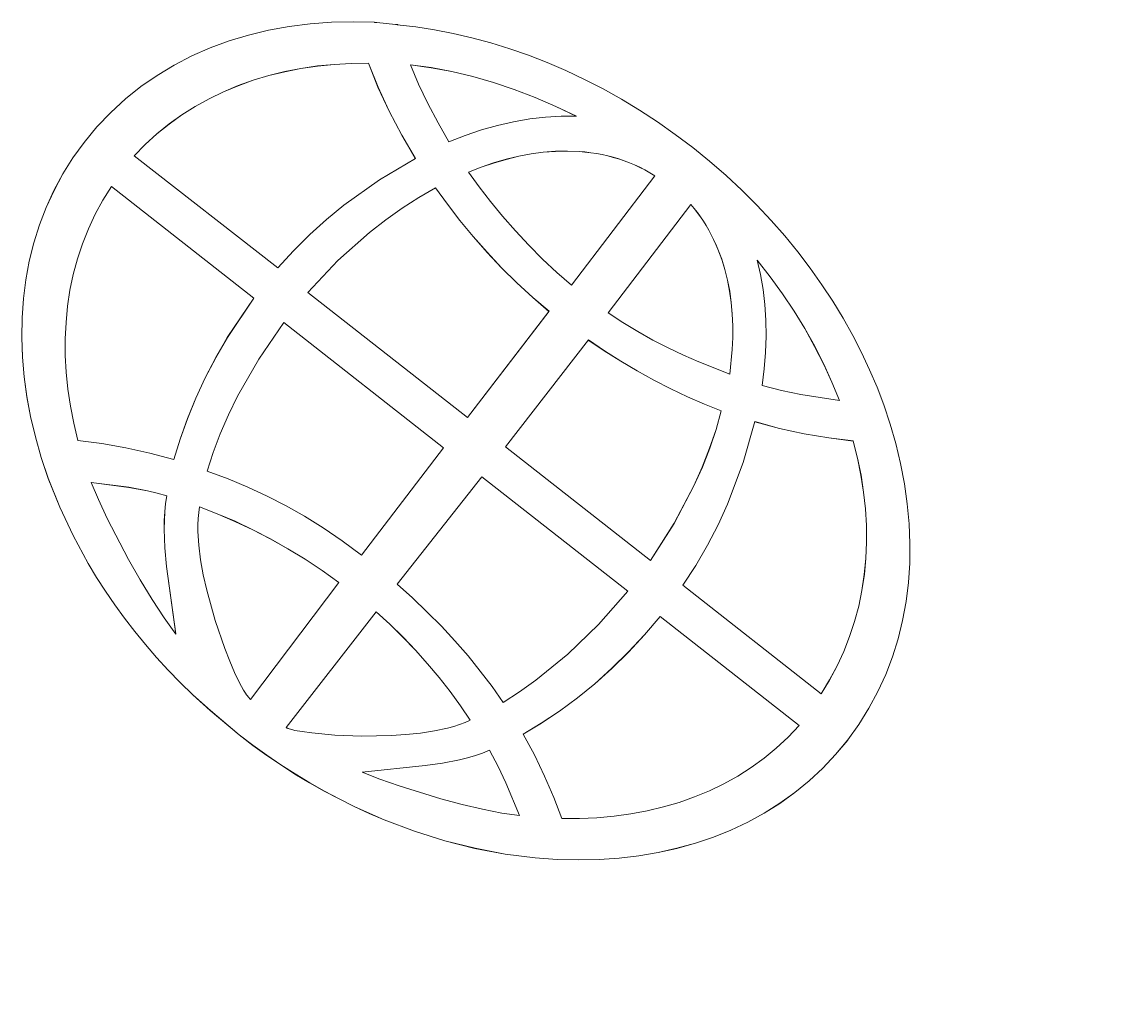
# Model space of a CAD drawing. Header units: millimetres. Extents: x -229914 to 856942, y -268655 to 87212.
# Drawn here: x -133165 to -133057.6, y 21580.3 to 21677.8 of the extents above; entities that cross this region are included whole.
import ezdxf

# ---------------------------------------------------------------- set-up
doc = ezdxf.new("R2010")
doc.units = ezdxf.units.MM

# ---------------------------------------------------------------- blocks, each defined once
blk = doc.blocks.new('Т912NEW')
at = {"color": 7, "linetype": 'Continuous', "lineweight": 15}
for p, q in [((4684.47, 3187), (4682.4, 3186.73)), ((4686.58, 3187.2), (4684.47, 3187)), ((4688.72, 3187.32), (4686.58, 3187.2)), ((4690.88, 3187.38), (4688.72, 3187.32)), ((4693.03, 3187.36), (4690.88, 3187.38)), ((4695.17, 3187.27), (4693.03, 3187.36)), ((4697.28, 3187.11), (4695.17, 3187.27)), ((4699.36, 3186.88), (4697.28, 3187.11)), ((4701.41, 3186.58), (4699.36, 3186.88)), ((4678.33, 3185.99), (4676.36, 3185.52)), ((4680.35, 3186.39), (4678.33, 3185.99)), ((4682.4, 3186.73), (4680.35, 3186.39)), ((4703.43, 3186.22), (4701.41, 3186.58)), ((4705.42, 3185.79), (4703.43, 3186.22)), ((4707.37, 3185.3), (4705.42, 3185.79)), ((4674.42, 3185), (4672.52, 3184.4)), ((4676.36, 3185.52), (4674.42, 3185)), ((4709.29, 3184.74), (4707.37, 3185.3)), ((4711.16, 3184.13), (4709.29, 3184.74)), ((4670.67, 3183.75), (4668.85, 3183.05)), ((4672.52, 3184.4), (4670.67, 3183.75)), ((4712.99, 3183.45), (4711.16, 3184.13)), ((4668.85, 3183.05), (4667.08, 3182.28)), ((4679.97, 3182.65), (4677.77, 3182.14)), ((4679.96, 3182.64), (4677.77, 3182.14)), ((4679.97, 3182.65), (4678.79, 3181.71)), ((4688.01, 3182.6), (4687.46, 3182.47)), ((4688.01, 3182.59), (4687.46, 3182.46)), ((4688.56, 3182.71), (4688.01, 3182.6)), ((4688.56, 3182.71), (4688.01, 3182.59)), ((4688.01, 3182.6), (4688.01, 3182.59)), ((4689.12, 3182.81), (4688.56, 3182.71)), ((4689.12, 3182.8), (4688.56, 3182.71)), ((4688.56, 3182.71), (4688.56, 3182.71)), ((4689.69, 3182.88), (4689.12, 3182.81)), ((4689.69, 3182.87), (4689.12, 3182.8)), ((4689.12, 3182.81), (4689.12, 3182.8)), ((4689.69, 3182.88), (4689.96, 3169.3)), ((4689.69, 3182.88), (4689.69, 3182.87)), ((4689.69, 3182.87), (4689.96, 3169.3)), ((4694.73, 3182.77), (4694.23, 3182.87)), ((4694.23, 3182.87), (4694.52, 3169.42)), ((4694.73, 3182.76), (4694.23, 3182.86)), ((4695.23, 3182.65), (4694.73, 3182.77)), ((4694.73, 3182.77), (4694.73, 3182.76)), ((4695.23, 3182.64), (4694.73, 3182.76)), ((4695.73, 3182.51), (4695.23, 3182.65)), ((4695.23, 3182.65), (4695.23, 3182.64)), ((4695.73, 3182.5), (4695.23, 3182.64)), ((4704.81, 3182.18), (4702.77, 3182.65)), ((4702.77, 3182.65), (4703.91, 3181.74)), ((4704.81, 3182.17), (4702.78, 3182.64)), ((4714.78, 3182.72), (4712.99, 3183.45)), ((4716.52, 3181.94), (4714.78, 3182.72)), ((4667.08, 3182.28), (4665.36, 3181.46)), ((4675.62, 3181.56), (4673.53, 3180.89)), ((4675.62, 3181.55), (4673.53, 3180.89)), ((4677.77, 3182.14), (4675.62, 3181.56)), ((4677.77, 3182.14), (4675.62, 3181.55)), ((4675.62, 3181.56), (4675.62, 3181.55)), ((4677.64, 3180.68), (4678.79, 3181.71)), ((4677.77, 3182.14), (4677.77, 3182.14)), ((4684.83, 3181.51), (4684.32, 3181.26)), ((4684.83, 3181.5), (4684.32, 3181.26)), ((4685.34, 3181.74), (4684.83, 3181.51)), ((4685.34, 3181.73), (4684.83, 3181.5)), ((4684.83, 3181.51), (4684.83, 3181.5)), ((4685.86, 3181.95), (4685.34, 3181.74)), ((4685.86, 3181.94), (4685.34, 3181.73)), ((4685.34, 3181.74), (4685.34, 3181.73)), ((4686.39, 3182.14), (4685.86, 3181.95)), ((4686.39, 3182.14), (4685.86, 3181.94)), ((4685.86, 3181.95), (4685.86, 3181.94)), ((4686.92, 3182.31), (4686.39, 3182.14)), ((4686.92, 3182.31), (4686.39, 3182.14)), ((4686.39, 3182.14), (4686.39, 3182.14)), ((4687.46, 3182.47), (4686.92, 3182.31)), ((4687.46, 3182.46), (4686.92, 3182.31)), ((4686.92, 3182.31), (4686.92, 3182.31)), ((4687.46, 3182.47), (4687.46, 3182.46)), ((4696.23, 3182.35), (4695.73, 3182.51)), ((4695.73, 3182.51), (4695.73, 3182.5)), ((4696.23, 3182.35), (4695.73, 3182.5)), ((4696.71, 3182.18), (4696.23, 3182.35)), ((4696.71, 3182.18), (4696.23, 3182.35)), ((4696.23, 3182.35), (4696.23, 3182.35)), ((4697.2, 3181.99), (4696.71, 3182.18)), ((4697.2, 3181.99), (4696.71, 3182.18)), ((4696.71, 3182.18), (4696.71, 3182.18)), ((4697.67, 3181.79), (4697.2, 3181.99)), ((4697.67, 3181.78), (4697.2, 3181.99)), ((4697.2, 3181.99), (4697.2, 3181.99)), ((4698.15, 3181.57), (4697.67, 3181.79)), ((4697.67, 3181.79), (4697.67, 3181.78)), ((4698.15, 3181.57), (4697.67, 3181.78)), ((4698.62, 3181.34), (4698.15, 3181.57)), ((4698.62, 3181.33), (4698.15, 3181.57)), ((4698.15, 3181.57), (4698.15, 3181.57)), ((4703.91, 3181.74), (4705.03, 3180.76)), ((4706.81, 3181.63), (4704.81, 3182.18)), ((4704.81, 3182.18), (4704.81, 3182.17)), ((4706.81, 3181.62), (4704.81, 3182.17)), ((4708.77, 3181), (4706.81, 3181.63)), ((4706.81, 3181.63), (4706.81, 3181.62)), ((4708.77, 3181), (4706.81, 3181.62)), ((4718.21, 3181.1), (4716.52, 3181.94)), ((4663.69, 3180.59), (4662.07, 3179.66)), ((4665.36, 3181.46), (4663.69, 3180.59)), ((4673.53, 3180.89), (4671.49, 3180.15)), ((4673.53, 3180.89), (4671.49, 3180.15)), ((4673.53, 3180.89), (4673.53, 3180.89)), ((4676.53, 3179.56), (4677.64, 3180.68)), ((4682.83, 3180.41), (4682.36, 3180.09)), ((4682.83, 3180.4), (4682.36, 3180.08)), ((4683.32, 3180.71), (4682.83, 3180.41)), ((4683.32, 3180.71), (4682.83, 3180.4)), ((4682.83, 3180.41), (4682.83, 3180.4)), ((4683.82, 3181), (4683.32, 3180.71)), ((4683.82, 3180.99), (4683.32, 3180.71)), ((4683.32, 3180.71), (4683.32, 3180.71)), ((4684.32, 3181.26), (4683.82, 3181)), ((4684.32, 3181.26), (4683.82, 3180.99)), ((4683.82, 3181), (4683.82, 3180.99)), ((4684.32, 3181.26), (4684.32, 3181.26)), ((4699.07, 3181.09), (4698.62, 3181.34)), ((4698.62, 3181.34), (4698.62, 3181.33)), ((4699.07, 3181.08), (4698.62, 3181.33)), ((4699.99, 3180.54), (4699.07, 3181.09)), ((4699.07, 3181.09), (4699.07, 3181.08)), ((4699.99, 3180.53), (4699.07, 3181.08)), ((4700.87, 3179.94), (4699.99, 3180.54)), ((4699.99, 3180.54), (4699.99, 3180.53)), ((4700.87, 3179.93), (4699.99, 3180.53)), ((4705.03, 3180.76), (4706.11, 3179.69)), ((4710.67, 3180.3), (4708.77, 3181)), ((4710.67, 3180.3), (4708.77, 3181)), ((4708.77, 3181), (4708.77, 3181)), ((4719.86, 3180.21), (4718.21, 3181.1)), ((4660.5, 3178.69), (4662.07, 3179.66)), ((4669.52, 3179.33), (4667.61, 3178.44)), ((4671.49, 3180.15), (4669.52, 3179.33)), ((4671.49, 3180.15), (4669.52, 3179.33)), ((4669.52, 3179.33), (4669.52, 3179.33)), ((4671.49, 3180.15), (4671.49, 3180.15)), ((4675.46, 3178.36), (4676.53, 3179.56)), ((4681.42, 3179.4), (4680.51, 3178.65)), ((4681.42, 3179.4), (4680.51, 3178.64)), ((4682.36, 3180.09), (4681.42, 3179.4)), ((4682.36, 3180.08), (4681.42, 3179.4)), ((4681.42, 3179.4), (4681.42, 3179.4)), ((4682.36, 3180.09), (4682.36, 3180.08)), ((4701.73, 3179.27), (4700.87, 3179.94)), ((4700.87, 3179.94), (4700.87, 3179.93)), ((4701.73, 3179.27), (4700.87, 3179.93)), ((4706.11, 3179.69), (4707.15, 3178.54)), ((4712.52, 3179.54), (4710.67, 3180.3)), ((4712.52, 3179.53), (4710.67, 3180.3)), ((4710.67, 3180.3), (4710.67, 3180.3)), ((4714.33, 3178.71), (4712.52, 3179.54)), ((4712.52, 3179.54), (4712.52, 3179.53)), ((4714.33, 3178.7), (4712.52, 3179.53)), ((4721.45, 3179.26), (4719.86, 3180.21)), ((4660.35, 3178.61), (4659.57, 3178.1)), ((4660.47, 3178.69), (4660.35, 3178.61)), ((4660.51, 3178.71), (4660.47, 3178.69)), ((4660.5, 3178.69), (4660.54, 3178.72)), ((4660.54, 3178.73), (4660.51, 3178.71)), ((4660.53, 3178.7), (4660.54, 3178.71)), ((4660.54, 3178.73), (4660.54, 3178.73)), ((4660.55, 3178.73), (4660.54, 3178.73)), ((4660.54, 3178.72), (4660.55, 3178.73)), ((4660.54, 3178.71), (4660.55, 3178.72)), ((4660.54, 3178.72), (4660.54, 3178.71)), ((4660.55, 3178.74), (4660.55, 3178.73)), ((4660.56, 3178.74), (4660.55, 3178.74)), ((4660.55, 3178.73), (4660.56, 3178.73)), ((4660.55, 3178.73), (4660.55, 3178.72)), ((4660.55, 3178.72), (4660.56, 3178.72)), ((4660.56, 3178.73), (4660.56, 3178.74)), ((4660.56, 3178.74), (4660.56, 3178.73)), ((4660.56, 3178.72), (4660.56, 3178.73)), ((4660.56, 3178.73), (4660.56, 3178.72)), ((4667.61, 3178.44), (4665.77, 3177.47)), ((4667.61, 3178.43), (4665.77, 3177.46)), ((4669.52, 3179.33), (4667.61, 3178.43)), ((4667.61, 3178.44), (4667.61, 3178.43)), ((4674.44, 3177.09), (4675.46, 3178.36)), ((4680.51, 3178.65), (4679.63, 3177.83)), ((4680.51, 3178.64), (4679.63, 3177.82)), ((4680.51, 3178.65), (4680.51, 3178.64)), ((4702.57, 3178.56), (4701.73, 3179.27)), ((4702.57, 3178.55), (4701.73, 3179.27)), ((4701.73, 3179.27), (4701.73, 3179.27)), ((4703.38, 3177.79), (4702.57, 3178.56)), ((4702.57, 3178.56), (4702.57, 3178.55)), ((4703.38, 3177.78), (4702.57, 3178.55)), ((4707.15, 3178.54), (4708.15, 3177.32)), ((4716.07, 3177.82), (4714.33, 3178.71)), ((4714.33, 3178.71), (4714.33, 3178.7)), ((4716.07, 3177.82), (4714.33, 3178.7)), ((4723.14, 3178.17), (4721.45, 3179.26)), ((4658.59, 3177.47), (4656.91, 3176.2)), ((4658.59, 3177.46), (4658.59, 3177.47)), ((4658.59, 3177.47), (4658.59, 3177.46)), ((4658.6, 3177.47), (4658.59, 3177.47)), ((4658.59, 3177.47), (4658.59, 3177.46)), ((4658.59, 3177.46), (4658.59, 3177.46)), ((4658.79, 3177.59), (4658.6, 3177.47)), ((4659.57, 3178.1), (4658.79, 3177.59)), ((4665.77, 3177.47), (4664, 3176.42)), ((4665.77, 3177.46), (4664.01, 3176.41)), ((4665.77, 3177.47), (4665.77, 3177.46)), ((4679.63, 3177.83), (4678.79, 3176.95)), ((4679.63, 3177.82), (4678.79, 3176.94)), ((4679.63, 3177.83), (4679.63, 3177.82)), ((4704.17, 3176.97), (4703.38, 3177.79)), ((4703.38, 3177.79), (4703.38, 3177.78)), ((4704.17, 3176.96), (4703.38, 3177.78)), ((4708.15, 3177.32), (4709.11, 3176.03)), ((4717.75, 3176.88), (4716.07, 3177.82)), ((4717.75, 3176.88), (4716.07, 3177.82)), ((4716.07, 3177.82), (4716.07, 3177.82)), ((4724.76, 3177.03), (4723.14, 3178.17)), ((4656.91, 3176.2), (4655.27, 3174.83)), ((4664, 3176.42), (4665.81, 3175.41)), ((4673.47, 3175.74), (4674.44, 3177.09)), ((4678.79, 3176.95), (4677.98, 3176)), ((4678.79, 3176.94), (4677.98, 3176)), ((4678.79, 3176.95), (4678.79, 3176.94)), ((4704.93, 3176.09), (4704.17, 3176.97)), ((4704.17, 3176.97), (4704.17, 3176.96)), ((4704.93, 3176.09), (4704.17, 3176.96)), ((4717.75, 3176.88), (4714.42, 3174.95)), ((4726.37, 3175.77), (4724.76, 3177.03)), ((4665.81, 3175.41), (4667.72, 3174.48)), ((4672.55, 3174.31), (4673.47, 3175.74)), ((4677.98, 3176), (4677.2, 3175.01)), ((4677.98, 3176), (4677.2, 3175)), ((4677.98, 3176), (4677.98, 3176)), ((4705.66, 3175.18), (4704.93, 3176.09)), ((4705.66, 3175.17), (4704.93, 3176.09)), ((4704.93, 3176.09), (4704.93, 3176.09)), ((4706.36, 3174.21), (4705.66, 3175.18)), ((4705.66, 3175.18), (4705.66, 3175.17)), ((4706.36, 3174.21), (4705.66, 3175.17)), ((4709.11, 3176.03), (4710.01, 3174.68)), ((4727.91, 3174.45), (4726.37, 3175.77)), ((4655.27, 3174.83), (4653.72, 3173.4)), ((4667.72, 3174.48), (4669.69, 3173.62)), ((4671.7, 3172.82), (4672.55, 3174.31)), ((4677.2, 3175.01), (4676.45, 3173.95)), ((4677.2, 3175), (4676.45, 3173.94)), ((4677.2, 3175.01), (4677.2, 3175)), ((4707.68, 3172.16), (4706.36, 3174.21)), ((4707.67, 3172.16), (4706.36, 3174.21)), ((4706.36, 3174.21), (4706.36, 3174.21)), ((4710.01, 3174.68), (4710.87, 3173.27)), ((4710.87, 3173.27), (4712.67, 3174.07)), ((4712.67, 3174.07), (4714.42, 3174.95)), ((4721.32, 3174.6), (4719.25, 3173.33)), ((4721.32, 3174.59), (4719.25, 3173.33)), ((4721.32, 3174.6), (4722.71, 3173.54)), ((4721.32, 3174.6), (4721.32, 3174.59)), ((4721.32, 3174.59), (4722.71, 3173.53)), ((4729.36, 3173.07), (4727.91, 3174.45)), ((4653.72, 3173.4), (4652.27, 3171.91)), ((4660.65, 3173.95), (4659.33, 3172.88)), ((4660.65, 3173.95), (4659.33, 3172.87)), ((4660.65, 3173.95), (4662.86, 3172.69)), ((4660.65, 3173.95), (4662.86, 3172.68)), ((4660.65, 3173.95), (4660.65, 3173.95)), ((4669.69, 3173.62), (4671.7, 3172.82)), ((4676.45, 3173.95), (4675.75, 3172.84)), ((4676.45, 3173.94), (4675.75, 3172.84)), ((4676.45, 3173.95), (4676.45, 3173.94)), ((4717.1, 3172.14), (4719.25, 3173.33)), ((4717.1, 3172.14), (4719.25, 3173.33)), ((4719.25, 3173.33), (4719.25, 3173.33)), ((4722.71, 3173.54), (4724.02, 3172.44)), ((4722.71, 3173.54), (4722.71, 3173.53)), ((4722.71, 3173.53), (4724.02, 3172.43)), ((4730.73, 3171.65), (4729.36, 3173.07)), ((4652.27, 3171.91), (4650.91, 3170.36)), ((4659.33, 3172.88), (4658.08, 3171.76)), ((4659.33, 3172.87), (4658.08, 3171.75)), ((4659.33, 3172.88), (4659.33, 3172.87)), ((4665.21, 3171.52), (4662.86, 3172.69)), ((4662.86, 3172.69), (4662.86, 3172.68)), ((4665.21, 3171.51), (4662.86, 3172.68)), ((4675.75, 3172.84), (4675.08, 3171.68)), ((4675.75, 3172.84), (4675.08, 3171.68)), ((4675.75, 3172.84), (4675.75, 3172.84)), ((4707.68, 3172.16), (4704.54, 3171.21)), ((4714.85, 3171.04), (4717.1, 3172.14)), ((4714.85, 3171.03), (4717.1, 3172.14)), ((4717.1, 3172.14), (4717.1, 3172.14)), ((4724.02, 3172.44), (4725.27, 3171.29)), ((4724.02, 3172.44), (4724.02, 3172.43)), ((4724.02, 3172.43), (4725.27, 3171.28)), ((4658.08, 3171.76), (4656.88, 3170.6)), ((4658.08, 3171.75), (4656.88, 3170.59)), ((4658.08, 3171.76), (4658.08, 3171.75)), ((4667.65, 3170.44), (4665.21, 3171.52)), ((4665.21, 3171.52), (4665.21, 3171.51)), ((4667.65, 3170.44), (4665.21, 3171.51)), ((4675.08, 3171.68), (4676.79, 3171.21)), ((4676.79, 3171.21), (4678.58, 3170.77)), ((4678.58, 3170.77), (4680.42, 3170.38)), ((4701.3, 3170.4), (4702.93, 3170.78)), ((4702.93, 3170.78), (4704.54, 3171.21)), ((4712.54, 3170.05), (4714.85, 3171.04)), ((4712.54, 3170.04), (4714.85, 3171.03)), ((4714.85, 3171.04), (4714.85, 3171.03)), ((4725.27, 3171.29), (4726.44, 3170.1)), ((4725.27, 3171.29), (4725.27, 3171.28)), ((4725.27, 3171.28), (4726.44, 3170.1)), ((4732.01, 3170.17), (4730.73, 3171.65)), ((4650.91, 3170.36), (4649.66, 3168.75)), ((4656.88, 3170.6), (4655.76, 3169.39)), ((4656.88, 3170.59), (4655.76, 3169.39)), ((4656.88, 3170.6), (4656.88, 3170.59)), ((4670.13, 3169.48), (4667.65, 3170.44)), ((4670.12, 3169.47), (4667.65, 3170.44)), ((4667.65, 3170.44), (4667.65, 3170.44)), ((4680.42, 3170.38), (4682.31, 3170.03)), ((4682.31, 3170.03), (4684.22, 3169.75)), ((4684.22, 3169.75), (4686.14, 3169.53)), ((4696.24, 3169.57), (4697.96, 3169.79)), ((4697.96, 3169.79), (4699.64, 3170.07)), ((4699.64, 3170.07), (4701.3, 3170.4)), ((4714.14, 3166.17), (4712.54, 3170.05)), ((4726.44, 3170.1), (4727.54, 3168.88)), ((4726.44, 3170.1), (4727.54, 3168.87)), ((4726.44, 3170.1), (4726.44, 3170.1)), ((4733.19, 3168.64), (4732.01, 3170.17)), ((4649.66, 3168.75), (4648.52, 3167.1)), ((4655.76, 3169.39), (4654.7, 3168.15)), ((4655.76, 3169.39), (4654.7, 3168.14)), ((4655.76, 3169.39), (4655.76, 3169.39)), ((4668.67, 3165.61), (4670.13, 3169.48)), ((4686.14, 3169.53), (4688.06, 3169.37)), ((4688.06, 3169.37), (4689.96, 3169.3)), ((4694.52, 3169.42), (4696.24, 3169.57)), ((4709.28, 3168.81), (4707.57, 3168.29)), ((4709.28, 3168.8), (4707.57, 3168.28)), ((4709.28, 3168.81), (4710.02, 3167.04)), ((4709.28, 3168.81), (4709.28, 3168.8)), ((4709.28, 3168.8), (4710.02, 3167.04)), ((4727.54, 3168.88), (4728.57, 3167.61)), ((4727.54, 3168.88), (4727.54, 3168.87)), ((4727.54, 3168.87), (4728.57, 3167.61)), ((4734.28, 3167.06), (4733.19, 3168.64)), ((4654.7, 3168.15), (4653.72, 3166.87)), ((4654.7, 3168.14), (4653.72, 3166.86)), ((4654.7, 3168.15), (4654.7, 3168.14)), ((4673.5, 3168.44), (4672.8, 3166.67)), ((4673.5, 3168.44), (4672.8, 3166.67)), ((4673.5, 3168.44), (4675.42, 3167.91)), ((4673.5, 3168.44), (4675.42, 3167.91)), ((4673.5, 3168.44), (4673.5, 3168.44)), ((4677.38, 3167.43), (4675.42, 3167.91)), ((4677.38, 3167.43), (4675.42, 3167.91)), ((4675.42, 3167.91), (4675.42, 3167.91)), ((4704.02, 3167.4), (4705.81, 3167.82)), ((4704.02, 3167.4), (4705.81, 3167.81)), ((4705.81, 3167.82), (4707.57, 3168.29)), ((4705.81, 3167.81), (4707.57, 3168.28)), ((4705.81, 3167.82), (4705.81, 3167.81)), ((4707.57, 3168.29), (4707.57, 3168.28)), ((4728.57, 3167.61), (4729.53, 3166.31)), ((4728.57, 3167.61), (4729.53, 3166.3)), ((4728.57, 3167.61), (4728.57, 3167.61)), ((4648.52, 3167.1), (4647.49, 3165.39)), ((4653.72, 3166.87), (4652.8, 3165.55)), ((4653.72, 3166.86), (4652.8, 3165.54)), ((4653.72, 3166.87), (4653.72, 3166.86)), ((4672.8, 3166.67), (4672.17, 3164.83)), ((4672.8, 3166.67), (4672.17, 3164.83)), ((4672.8, 3166.67), (4672.8, 3166.67)), ((4679.39, 3167.01), (4677.38, 3167.43)), ((4679.39, 3167), (4677.38, 3167.43)), ((4677.38, 3167.43), (4677.38, 3167.43)), ((4681.44, 3166.65), (4679.39, 3167.01)), ((4679.39, 3167.01), (4679.39, 3167)), ((4681.44, 3166.64), (4679.39, 3167)), ((4683.51, 3166.35), (4681.44, 3166.65)), ((4681.44, 3166.65), (4681.44, 3166.64)), ((4683.51, 3166.34), (4681.44, 3166.64)), ((4696.55, 3166.26), (4698.45, 3166.47)), ((4696.55, 3166.25), (4698.45, 3166.46)), ((4698.45, 3166.47), (4700.33, 3166.73)), ((4698.45, 3166.46), (4700.33, 3166.72)), ((4698.45, 3166.47), (4698.45, 3166.46)), ((4700.33, 3166.73), (4702.18, 3167.04)), ((4700.33, 3166.72), (4702.18, 3167.03)), ((4700.33, 3166.73), (4700.33, 3166.72)), ((4702.18, 3167.04), (4704.02, 3167.4)), ((4702.18, 3167.03), (4704.02, 3167.4)), ((4702.18, 3167.04), (4702.18, 3167.03)), ((4704.02, 3167.4), (4704.02, 3167.4)), ((4710.02, 3167.04), (4710.68, 3165.21)), ((4710.02, 3167.04), (4710.68, 3165.2)), ((4710.02, 3167.04), (4710.02, 3167.04)), ((4735.27, 3165.45), (4734.28, 3167.06)), ((4647.49, 3165.39), (4646.56, 3163.64)), ((4652.8, 3165.55), (4651.96, 3164.2)), ((4652.8, 3165.54), (4651.96, 3164.19)), ((4652.8, 3165.55), (4652.8, 3165.54)), ((4667.48, 3161.47), (4668.67, 3165.61)), ((4685.61, 3166.12), (4683.51, 3166.35)), ((4683.51, 3166.35), (4683.51, 3166.34)), ((4685.61, 3166.12), (4683.51, 3166.34)), ((4687.73, 3165.97), (4685.61, 3166.12)), ((4687.73, 3165.97), (4685.61, 3166.12)), ((4685.61, 3166.12), (4685.61, 3166.12)), ((4689.85, 3165.9), (4687.73, 3165.97)), ((4689.85, 3165.89), (4687.73, 3165.97)), ((4687.73, 3165.97), (4687.73, 3165.97)), ((4690.08, 3152.67), (4689.85, 3165.9)), ((4689.85, 3165.9), (4689.85, 3165.89)), ((4690.08, 3152.67), (4689.85, 3165.89)), ((4694.65, 3166.11), (4696.55, 3166.26)), ((4694.65, 3166.1), (4696.55, 3166.25)), ((4694.81, 3152.75), (4694.65, 3166.11)), ((4696.55, 3166.26), (4696.55, 3166.25)), ((4715.48, 3161.99), (4714.14, 3166.17)), ((4729.53, 3166.31), (4730.39, 3164.97)), ((4729.53, 3166.31), (4729.53, 3166.3)), ((4729.53, 3166.3), (4730.39, 3164.96)), ((4736.16, 3163.78), (4735.27, 3165.45)), ((4672.17, 3164.83), (4671.61, 3162.92)), ((4672.17, 3164.83), (4671.61, 3162.92)), ((4672.17, 3164.83), (4672.17, 3164.83)), ((4710.68, 3165.21), (4711.27, 3163.31)), ((4710.68, 3165.21), (4710.68, 3165.2)), ((4710.68, 3165.2), (4711.27, 3163.3)), ((4730.39, 3164.97), (4731.19, 3163.59)), ((4730.39, 3164.97), (4730.39, 3164.96)), ((4730.39, 3164.96), (4731.19, 3163.59)), ((4646.56, 3163.64), (4645.76, 3161.85)), ((4651.96, 3164.2), (4651.21, 3162.81)), ((4651.96, 3164.19), (4651.21, 3162.81)), ((4651.96, 3164.2), (4651.96, 3164.19)), ((4711.27, 3163.31), (4711.77, 3161.34)), ((4711.27, 3163.31), (4711.27, 3163.3)), ((4711.27, 3163.3), (4711.77, 3161.33)), ((4731.19, 3163.59), (4731.9, 3162.19)), ((4731.19, 3163.59), (4731.9, 3162.18)), ((4731.19, 3163.59), (4731.19, 3163.59)), ((4736.95, 3162.08), (4736.16, 3163.78)), ((4651.21, 3162.81), (4650.53, 3161.4)), ((4651.21, 3162.81), (4650.53, 3161.39)), ((4651.21, 3162.81), (4651.21, 3162.81)), ((4671.61, 3162.92), (4671.13, 3160.95)), ((4671.61, 3162.92), (4671.13, 3160.94)), ((4671.61, 3162.92), (4671.61, 3162.92)), ((4731.9, 3162.19), (4732.53, 3160.74)), ((4731.9, 3162.19), (4731.9, 3162.18)), ((4731.9, 3162.18), (4732.53, 3160.74)), ((4645.76, 3161.85), (4645.07, 3160.01)), ((4650.53, 3161.4), (4649.93, 3159.96)), ((4650.53, 3161.39), (4649.93, 3159.95)), ((4650.53, 3161.4), (4650.53, 3161.39)), ((4667.02, 3159.31), (4667.48, 3161.47)), ((4711.77, 3161.34), (4712.55, 3157.23)), ((4711.77, 3161.34), (4711.77, 3161.33)), ((4711.77, 3161.33), (4712.55, 3157.22)), ((4716.03, 3159.82), (4715.48, 3161.99)), ((4737.62, 3160.35), (4736.95, 3162.08)), ((4645.07, 3160.01), (4644.51, 3158.14)), ((4671.13, 3160.95), (4670.41, 3156.83)), ((4671.13, 3160.94), (4670.41, 3156.82)), ((4671.13, 3160.95), (4671.13, 3160.94)), ((4732.53, 3160.74), (4733.07, 3159.27)), ((4732.53, 3160.74), (4733.07, 3159.27)), ((4732.53, 3160.74), (4732.53, 3160.74)), ((4738.19, 3158.57), (4737.62, 3160.35)), ((4649.93, 3159.96), (4649.41, 3158.49)), ((4649.93, 3159.95), (4649.41, 3158.48)), ((4649.93, 3159.96), (4649.93, 3159.95)), ((4666.64, 3157.11), (4667.02, 3159.31)), ((4716.48, 3157.58), (4716.03, 3159.82)), ((4733.07, 3159.27), (4733.53, 3157.77)), ((4733.07, 3159.27), (4733.53, 3157.77)), ((4733.07, 3159.27), (4733.07, 3159.27)), ((4644.51, 3158.14), (4644.07, 3156.24)), ((4649.41, 3158.49), (4648.99, 3157)), ((4649.41, 3158.48), (4648.99, 3156.99)), ((4649.41, 3158.49), (4649.41, 3158.48)), ((4738.64, 3156.77), (4738.19, 3158.57)), ((4648.99, 3157), (4648.66, 3155.48)), ((4648.99, 3156.99), (4648.66, 3155.48)), ((4648.99, 3157), (4648.99, 3156.99)), ((4666.38, 3154.85), (4666.64, 3157.11)), ((4670.41, 3156.83), (4670.06, 3152.51)), ((4670.41, 3156.82), (4670.06, 3152.51)), ((4670.41, 3156.83), (4670.41, 3156.82)), ((4712.55, 3157.23), (4713, 3152.9)), ((4712.55, 3157.23), (4712.55, 3157.22)), ((4712.55, 3157.22), (4713, 3152.9)), ((4716.81, 3155.3), (4716.48, 3157.58)), ((4733.53, 3157.77), (4733.9, 3156.24)), ((4733.53, 3157.77), (4733.9, 3156.24)), ((4733.53, 3157.77), (4733.53, 3157.77)), ((4644.07, 3156.24), (4643.76, 3154.3)), ((4733.9, 3156.24), (4734.18, 3154.69)), ((4733.9, 3156.24), (4734.18, 3154.68)), ((4733.9, 3156.24), (4733.9, 3156.24)), ((4738.97, 3154.93), (4738.64, 3156.77)), ((4648.66, 3155.48), (4648.41, 3153.95)), ((4648.66, 3155.48), (4648.41, 3153.94)), ((4648.66, 3155.48), (4648.66, 3155.48)), ((4666.23, 3152.56), (4666.38, 3154.85)), ((4717.03, 3152.98), (4716.81, 3155.3)), ((4734.18, 3154.69), (4734.38, 3153.11)), ((4734.18, 3154.69), (4734.18, 3154.68)), ((4734.18, 3154.68), (4734.38, 3153.11)), ((4739.18, 3153.07), (4738.97, 3154.93)), ((4643.76, 3154.3), (4643.59, 3152.33)), ((4648.41, 3153.95), (4648.26, 3152.39)), ((4648.41, 3153.94), (4648.26, 3152.39)), ((4648.41, 3153.95), (4648.41, 3153.94)), ((4648.26, 3152.39), (4666.23, 3152.56)), ((4670.06, 3152.51), (4690.08, 3152.67)), ((4713, 3152.9), (4694.81, 3152.75)), ((4734.38, 3153.11), (4717.03, 3152.98)), ((4739.28, 3151.18), (4739.18, 3153.07)), ((4643.59, 3152.33), (4643.55, 3150.34)), ((4643.55, 3150.34), (4643.64, 3148.46)), ((4643.55, 3150.34), (4643.64, 3148.47)), ((4643.55, 3150.34), (4643.55, 3150.34)), ((4739.24, 3149.31), (4739.28, 3151.18)), ((4739.24, 3149.31), (4739.28, 3151.17)), ((4739.28, 3151.18), (4739.28, 3151.17)), ((4734.62, 3149.31), (4717.18, 3149.17)), ((4734.62, 3149.31), (4717.18, 3149.17)), ((4734.49, 3147.72), (4734.62, 3149.31)), ((4739.09, 3147.46), (4739.24, 3149.31)), ((4739.09, 3147.47), (4739.24, 3149.31)), ((4739.24, 3149.31), (4739.24, 3149.31)), ((4643.64, 3148.47), (4643.85, 3146.61)), ((4643.64, 3148.47), (4643.64, 3148.46)), ((4643.64, 3148.46), (4643.85, 3146.61)), ((4666.25, 3148.76), (4648.39, 3148.62)), ((4666.25, 3148.75), (4648.39, 3148.61)), ((4648.39, 3148.62), (4648.57, 3147.04)), ((4666.62, 3144.09), (4666.25, 3148.76)), ((4666.25, 3148.76), (4666.25, 3148.75)), ((4666.62, 3144.08), (4666.25, 3148.75)), ((4690.1, 3148.87), (4670.06, 3148.71)), ((4690.1, 3148.86), (4670.06, 3148.71)), ((4670.06, 3148.71), (4670.37, 3144.35)), ((4690.36, 3135.52), (4690.1, 3148.87)), ((4690.1, 3148.87), (4690.1, 3148.86)), ((4690.36, 3135.52), (4690.1, 3148.86)), ((4694.83, 3148.98), (4713.14, 3149.13)), ((4694.83, 3148.98), (4713.14, 3149.13)), ((4694.89, 3135.48), (4694.83, 3148.98)), ((4713.14, 3149.13), (4712.93, 3144.77)), ((4717.18, 3149.17), (4717.12, 3146.81)), ((4717.18, 3149.17), (4717.12, 3146.81)), ((4717.18, 3149.17), (4717.18, 3149.17)), ((4734.26, 3146.15), (4734.49, 3147.72)), ((4738.82, 3145.65), (4739.09, 3147.47)), ((4738.82, 3145.65), (4739.09, 3147.46)), ((4739.09, 3147.47), (4739.09, 3147.46)), ((4643.85, 3146.61), (4644.18, 3144.78)), ((4643.85, 3146.61), (4644.18, 3144.79)), ((4643.85, 3146.61), (4643.85, 3146.61)), ((4648.57, 3147.04), (4648.84, 3145.48)), ((4717.12, 3146.81), (4716.94, 3144.49)), ((4717.12, 3146.81), (4716.94, 3144.48)), ((4717.12, 3146.81), (4717.12, 3146.81)), ((4733.94, 3144.61), (4734.26, 3146.15)), ((4648.84, 3145.48), (4649.21, 3143.94)), ((4738.43, 3143.86), (4738.82, 3145.65)), ((4738.43, 3143.87), (4738.82, 3145.65)), ((4738.82, 3145.65), (4738.82, 3145.65)), ((4644.18, 3144.79), (4644.63, 3142.99)), ((4644.18, 3144.79), (4644.18, 3144.78)), ((4644.18, 3144.78), (4644.63, 3142.99)), ((4649.21, 3143.94), (4649.67, 3142.43)), ((4666.96, 3141.83), (4666.62, 3144.09)), ((4666.62, 3144.09), (4666.62, 3144.08)), ((4666.96, 3141.82), (4666.62, 3144.08)), ((4670.37, 3144.35), (4671.02, 3140.18)), ((4712.93, 3144.77), (4712.39, 3140.57)), ((4716.94, 3144.49), (4716.66, 3142.21)), ((4716.94, 3144.48), (4716.66, 3142.2)), ((4716.94, 3144.49), (4716.94, 3144.48)), ((4733.52, 3143.1), (4733.94, 3144.61)), ((4644.63, 3142.99), (4645.18, 3141.23)), ((4644.63, 3142.99), (4645.18, 3141.23)), ((4644.63, 3142.99), (4644.63, 3142.99)), ((4733.01, 3141.61), (4733.52, 3143.1)), ((4737.93, 3142.11), (4738.43, 3143.87)), ((4737.93, 3142.1), (4738.43, 3143.86)), ((4738.43, 3143.87), (4738.43, 3143.86)), ((4649.67, 3142.43), (4650.21, 3140.95)), ((4667.39, 3139.62), (4666.96, 3141.83)), ((4666.96, 3141.83), (4666.96, 3141.82)), ((4667.39, 3139.61), (4666.96, 3141.82)), ((4716.66, 3142.21), (4716.29, 3139.97)), ((4716.66, 3142.2), (4716.29, 3139.97)), ((4716.66, 3142.21), (4716.66, 3142.2)), ((4737.32, 3140.38), (4737.93, 3142.11)), ((4737.32, 3140.38), (4737.93, 3142.1)), ((4737.93, 3142.11), (4737.93, 3142.1)), ((4645.18, 3141.23), (4645.85, 3139.5)), ((4645.18, 3141.23), (4645.85, 3139.5)), ((4645.18, 3141.23), (4645.18, 3141.23)), ((4650.21, 3140.95), (4650.84, 3139.49)), ((4732.4, 3140.16), (4733.01, 3141.61)), ((4667.91, 3137.46), (4667.39, 3139.62)), ((4667.39, 3139.62), (4667.39, 3139.61)), ((4667.91, 3137.46), (4667.39, 3139.61)), ((4671.02, 3140.18), (4671.46, 3138.18)), ((4712.39, 3140.57), (4711.51, 3136.6)), ((4716.29, 3139.97), (4715.81, 3137.8)), ((4716.29, 3139.97), (4715.81, 3137.79)), ((4716.29, 3139.97), (4716.29, 3139.97)), ((4731.72, 3138.74), (4732.4, 3140.16)), ((4736.61, 3138.68), (4737.32, 3140.38)), ((4736.61, 3138.69), (4737.32, 3140.38)), ((4737.32, 3140.38), (4737.32, 3140.38)), ((4645.85, 3139.5), (4646.62, 3137.81)), ((4645.85, 3139.5), (4646.62, 3137.81)), ((4645.85, 3139.5), (4645.85, 3139.5)), ((4650.84, 3139.49), (4651.55, 3138.07)), ((4730.94, 3137.35), (4731.72, 3138.74)), ((4735.79, 3137.03), (4736.61, 3138.69)), ((4735.79, 3137.03), (4736.61, 3138.68)), ((4736.61, 3138.69), (4736.61, 3138.68)), ((4646.62, 3137.81), (4647.5, 3136.16)), ((4646.62, 3137.81), (4647.5, 3136.16)), ((4646.62, 3137.81), (4646.62, 3137.81)), ((4651.55, 3138.07), (4652.35, 3136.68)), ((4668.52, 3135.37), (4667.91, 3137.46)), ((4668.52, 3135.36), (4667.91, 3137.46)), ((4667.91, 3137.46), (4667.91, 3137.46)), ((4671.46, 3138.18), (4671.99, 3136.23)), ((4715.81, 3137.8), (4715.24, 3135.68)), ((4715.81, 3137.79), (4715.24, 3135.67)), ((4715.81, 3137.8), (4715.81, 3137.79)), ((4652.35, 3136.68), (4653.23, 3135.33)), ((4711.51, 3136.6), (4710.97, 3134.7)), ((4730.09, 3135.99), (4730.94, 3137.35)), ((4734.87, 3135.41), (4735.79, 3137.03)), ((4734.87, 3135.42), (4735.79, 3137.03)), ((4735.79, 3137.03), (4735.79, 3137.03)), ((4647.5, 3136.16), (4648.48, 3134.55)), ((4647.5, 3136.16), (4648.48, 3134.55)), ((4647.5, 3136.16), (4647.5, 3136.16)), ((4653.23, 3135.33), (4654.18, 3134.01)), ((4669.22, 3133.34), (4668.52, 3135.37)), ((4668.52, 3135.37), (4668.52, 3135.36)), ((4669.22, 3133.34), (4668.52, 3135.36)), ((4671.99, 3136.23), (4672.6, 3134.35)), ((4685.73, 3135.29), (4687.98, 3135.45)), ((4687.98, 3135.45), (4690.36, 3135.52)), ((4696.92, 3135.36), (4694.89, 3135.48)), ((4698.93, 3135.19), (4696.92, 3135.36)), ((4715.24, 3135.68), (4714.58, 3133.63)), ((4715.24, 3135.67), (4714.58, 3133.62)), ((4715.24, 3135.68), (4715.24, 3135.67)), ((4729.16, 3134.67), (4730.09, 3135.99)), ((4733.86, 3133.84), (4734.87, 3135.42)), ((4733.86, 3133.83), (4734.87, 3135.41)), ((4734.87, 3135.42), (4734.87, 3135.41)), ((4648.48, 3134.55), (4649.56, 3132.98)), ((4648.48, 3134.55), (4649.56, 3132.98)), ((4648.48, 3134.55), (4648.48, 3134.55)), ((4673.28, 3132.54), (4672.6, 3134.35)), ((4677.41, 3133.79), (4679.45, 3134.29)), ((4679.45, 3134.29), (4681.49, 3134.71)), ((4681.49, 3134.71), (4683.57, 3135.05)), ((4683.57, 3135.05), (4685.73, 3135.29)), ((4700.91, 3134.96), (4698.93, 3135.19)), ((4702.85, 3134.66), (4700.91, 3134.96)), ((4704.78, 3134.31), (4702.85, 3134.66)), ((4706.66, 3133.89), (4704.78, 3134.31)), ((4710.36, 3132.88), (4710.97, 3134.7)), ((4728.15, 3133.38), (4729.16, 3134.67)), ((4654.18, 3134.01), (4655.21, 3132.73)), ((4670, 3131.38), (4669.22, 3133.34)), ((4670, 3131.38), (4669.22, 3133.34)), ((4669.22, 3133.34), (4669.22, 3133.34)), ((4673.28, 3132.54), (4675.37, 3133.21)), ((4675.37, 3133.21), (4677.41, 3133.79)), ((4708.53, 3133.42), (4706.66, 3133.89)), ((4710.36, 3132.88), (4708.53, 3133.42)), ((4713.84, 3131.65), (4714.58, 3133.63)), ((4713.85, 3131.65), (4714.58, 3133.62)), ((4714.58, 3133.63), (4714.58, 3133.62)), ((4727.07, 3132.14), (4728.15, 3133.38)), ((4732.75, 3132.31), (4733.86, 3133.84)), ((4732.75, 3132.3), (4733.86, 3133.83)), ((4733.86, 3133.84), (4733.86, 3133.83)), ((4649.56, 3132.98), (4650.73, 3131.46)), ((4649.56, 3132.98), (4650.73, 3131.46)), ((4649.56, 3132.98), (4649.56, 3132.98)), ((4655.21, 3132.73), (4656.31, 3131.49)), ((4725.91, 3130.92), (4727.07, 3132.14)), ((4731.55, 3130.82), (4732.75, 3132.31)), ((4731.55, 3130.82), (4732.75, 3132.3)), ((4732.75, 3132.31), (4732.75, 3132.3)), ((4650.73, 3131.46), (4651.99, 3129.98)), ((4650.73, 3131.46), (4651.99, 3129.99)), ((4650.73, 3131.46), (4650.73, 3131.46)), ((4656.31, 3131.49), (4657.48, 3130.29)), ((4670, 3131.38), (4667.74, 3130.41)), ((4682.32, 3131.19), (4680.4, 3130.81)), ((4682.32, 3131.18), (4680.4, 3130.81)), ((4684.28, 3131.51), (4682.32, 3131.19)), ((4684.28, 3131.5), (4682.32, 3131.18)), ((4682.32, 3131.19), (4682.32, 3131.18)), ((4686.26, 3131.75), (4684.28, 3131.51)), ((4686.26, 3131.75), (4684.28, 3131.5)), ((4684.28, 3131.51), (4684.28, 3131.5)), ((4688.26, 3131.93), (4686.26, 3131.75)), ((4688.26, 3131.93), (4686.26, 3131.75)), ((4686.26, 3131.75), (4686.26, 3131.75)), ((4690.29, 3132.04), (4688.26, 3131.93)), ((4690.29, 3132.03), (4688.26, 3131.93)), ((4688.26, 3131.93), (4688.26, 3131.93)), ((4690.67, 3117.58), (4690.29, 3132.04)), ((4690.29, 3132.04), (4690.29, 3132.03)), ((4690.67, 3117.58), (4690.29, 3132.03)), ((4694.96, 3132.07), (4696.79, 3131.95)), ((4695.15, 3117.59), (4694.96, 3132.07)), ((4694.96, 3132.06), (4696.79, 3131.94)), ((4696.79, 3131.95), (4698.6, 3131.77)), ((4696.79, 3131.95), (4696.79, 3131.94)), ((4696.79, 3131.94), (4698.6, 3131.76)), ((4698.6, 3131.77), (4700.39, 3131.52)), ((4698.6, 3131.77), (4698.6, 3131.76)), ((4698.6, 3131.76), (4700.39, 3131.52)), ((4700.39, 3131.52), (4702.14, 3131.22)), ((4700.39, 3131.52), (4702.14, 3131.21)), ((4700.39, 3131.52), (4700.39, 3131.52)), ((4702.14, 3131.22), (4703.88, 3130.86)), ((4702.14, 3131.22), (4702.14, 3131.21)), ((4702.14, 3131.21), (4703.88, 3130.86)), ((4713.84, 3131.65), (4715.99, 3130.75)), ((4651.99, 3129.99), (4653.34, 3128.57)), ((4651.99, 3129.99), (4651.99, 3129.98)), ((4651.99, 3129.98), (4653.34, 3128.56)), ((4657.48, 3130.29), (4658.72, 3129.13)), ((4665.55, 3129.34), (4667.74, 3130.41)), ((4678.51, 3130.37), (4676.67, 3129.87)), ((4678.51, 3130.36), (4676.67, 3129.86)), ((4680.4, 3130.81), (4678.51, 3130.37)), ((4680.4, 3130.81), (4678.51, 3130.36)), ((4678.51, 3130.37), (4678.51, 3130.36)), ((4680.4, 3130.81), (4680.4, 3130.81)), ((4703.88, 3130.86), (4705.59, 3130.46)), ((4703.88, 3130.86), (4705.59, 3130.45)), ((4703.88, 3130.86), (4703.88, 3130.86)), ((4705.59, 3130.46), (4707.26, 3130)), ((4705.59, 3130.46), (4705.59, 3130.45)), ((4705.59, 3130.45), (4707.26, 3130)), ((4708.9, 3129.5), (4707.26, 3130)), ((4708.9, 3129.5), (4707.26, 3130)), ((4707.26, 3130), (4707.26, 3130)), ((4715.99, 3130.75), (4718.08, 3129.74)), ((4724.69, 3129.75), (4725.91, 3130.92)), ((4730.27, 3129.38), (4731.55, 3130.82)), ((4730.27, 3129.38), (4731.55, 3130.82)), ((4731.55, 3130.82), (4731.55, 3130.82)), ((4658.72, 3129.13), (4660.03, 3128.02)), ((4663.43, 3128.18), (4665.55, 3129.34)), ((4674.88, 3129.31), (4676.67, 3129.87)), ((4674.88, 3129.31), (4675.16, 3128.82)), ((4674.89, 3129.3), (4676.67, 3129.86)), ((4676.67, 3129.87), (4676.67, 3129.86)), ((4708.64, 3129), (4708.35, 3128.5)), ((4708.9, 3129.5), (4708.64, 3129)), ((4718.08, 3129.74), (4720.1, 3128.66)), ((4723.39, 3128.62), (4724.69, 3129.75)), ((4728.89, 3127.99), (4730.27, 3129.38)), ((4728.89, 3127.99), (4730.27, 3129.38)), ((4730.27, 3129.38), (4730.27, 3129.38)), ((4653.34, 3128.57), (4654.77, 3127.2)), ((4653.34, 3128.57), (4653.34, 3128.56)), ((4653.34, 3128.56), (4654.77, 3127.19)), ((4660.03, 3128.02), (4661.41, 3126.95)), ((4661.41, 3126.95), (4663.43, 3128.18)), ((4671.66, 3128.15), (4670.76, 3127.77)), ((4671.66, 3128.15), (4670.76, 3127.76)), ((4672.05, 3127.48), (4671.66, 3128.15)), ((4672.05, 3127.47), (4671.66, 3128.15)), ((4671.66, 3128.15), (4671.66, 3128.15)), ((4675.16, 3128.82), (4675.49, 3128.32)), ((4675.49, 3128.32), (4675.86, 3127.82)), ((4675.86, 3127.82), (4676.26, 3127.31)), ((4708.01, 3127.99), (4707.63, 3127.48)), ((4708.35, 3128.5), (4708.01, 3127.99)), ((4712.24, 3128.35), (4711.88, 3127.71)), ((4712.24, 3128.34), (4711.88, 3127.7)), ((4712.24, 3128.35), (4713.89, 3127.63)), ((4712.24, 3128.35), (4712.24, 3128.34)), ((4712.24, 3128.34), (4713.89, 3127.63)), ((4720.1, 3128.66), (4722.04, 3127.53)), ((4722.04, 3127.53), (4723.39, 3128.62)), ((4727.43, 3126.65), (4728.89, 3127.99)), ((4727.43, 3126.66), (4728.89, 3127.99)), ((4728.89, 3127.99), (4728.89, 3127.99)), ((4654.77, 3127.2), (4656.29, 3125.88)), ((4654.77, 3127.2), (4654.77, 3127.19)), ((4654.77, 3127.19), (4656.29, 3125.88)), ((4669.88, 3127.35), (4668.22, 3126.47)), ((4669.88, 3127.35), (4668.22, 3126.46)), ((4670.76, 3127.77), (4669.88, 3127.35)), ((4670.76, 3127.76), (4669.88, 3127.35)), ((4669.88, 3127.35), (4669.88, 3127.35)), ((4670.76, 3127.77), (4670.76, 3127.76)), ((4672.49, 3126.79), (4672.05, 3127.48)), ((4672.05, 3127.48), (4672.05, 3127.47)), ((4672.49, 3126.79), (4672.05, 3127.47)), ((4672.99, 3126.1), (4672.49, 3126.79)), ((4672.99, 3126.09), (4672.49, 3126.79)), ((4672.49, 3126.79), (4672.49, 3126.79)), ((4676.26, 3127.31), (4677.19, 3126.29)), ((4707.63, 3127.48), (4706.79, 3126.45)), ((4711.48, 3127.07), (4711.01, 3126.42)), ((4711.48, 3127.06), (4711.01, 3126.41)), ((4711.88, 3127.71), (4711.48, 3127.07)), ((4711.88, 3127.7), (4711.48, 3127.06)), ((4711.48, 3127.07), (4711.48, 3127.06)), ((4711.88, 3127.71), (4711.88, 3127.7)), ((4715.5, 3126.85), (4713.89, 3127.63)), ((4715.5, 3126.84), (4713.89, 3127.63)), ((4713.89, 3127.63), (4713.89, 3127.63)), ((4718.57, 3125.14), (4715.5, 3126.85)), ((4715.5, 3126.85), (4715.5, 3126.84)), ((4718.57, 3125.14), (4715.5, 3126.84)), ((4656.29, 3125.88), (4657.89, 3124.62)), ((4656.29, 3125.88), (4657.89, 3124.63)), ((4656.29, 3125.88), (4656.29, 3125.88)), ((4665.02, 3124.53), (4668.22, 3126.47)), ((4665.03, 3124.53), (4668.22, 3126.46)), ((4668.22, 3126.47), (4668.22, 3126.46)), ((4673.53, 3125.4), (4672.99, 3126.1)), ((4672.99, 3126.1), (4672.99, 3126.09)), ((4673.53, 3125.4), (4672.99, 3126.09)), ((4677.19, 3126.29), (4678.22, 3125.28)), ((4706.79, 3126.45), (4705.85, 3125.43)), ((4710.51, 3125.77), (4709.41, 3124.48)), ((4710.51, 3125.76), (4709.41, 3124.47)), ((4711.01, 3126.42), (4710.51, 3125.77)), ((4711.01, 3126.41), (4710.51, 3125.76)), ((4710.51, 3125.77), (4710.51, 3125.76)), ((4711.01, 3126.42), (4711.01, 3126.41)), ((4725.89, 3125.38), (4727.43, 3126.66)), ((4725.89, 3125.37), (4727.43, 3126.65)), ((4727.43, 3126.66), (4727.43, 3126.65)), ((4657.89, 3124.63), (4659.62, 3123.38)), ((4657.89, 3124.63), (4657.89, 3124.62)), ((4657.89, 3124.62), (4659.62, 3123.38)), ((4674.71, 3124.02), (4673.53, 3125.4)), ((4674.71, 3124.01), (4673.53, 3125.4)), ((4673.53, 3125.4), (4673.53, 3125.4)), ((4678.22, 3125.28), (4679.36, 3124.28)), ((4705.85, 3125.43), (4704.83, 3124.42)), ((4717.06, 3124.26), (4718.57, 3125.14)), ((4724.18, 3124.08), (4725.89, 3125.38)), ((4724.18, 3124.07), (4725.89, 3125.37)), ((4725.89, 3125.38), (4725.89, 3125.37)), ((4665.02, 3124.53), (4666.62, 3123.65)), ((4666.62, 3123.65), (4668.47, 3122.72)), ((4675.99, 3122.66), (4674.71, 3124.02)), ((4674.71, 3124.02), (4674.71, 3124.01)), ((4675.99, 3122.65), (4674.71, 3124.01)), ((4679.36, 3124.28), (4680.56, 3123.31)), ((4704.83, 3124.42), (4703.75, 3123.44)), ((4709.41, 3124.48), (4708.23, 3123.21)), ((4709.41, 3124.47), (4708.23, 3123.21)), ((4709.41, 3124.48), (4709.41, 3124.47)), ((4715.33, 3123.36), (4717.06, 3124.26)), ((4722.38, 3122.84), (4724.18, 3124.08)), ((4722.38, 3122.84), (4724.18, 3124.07)), ((4724.18, 3124.08), (4724.18, 3124.07)), ((4659.62, 3123.38), (4661.44, 3122.2)), ((4659.62, 3123.38), (4661.44, 3122.21)), ((4659.62, 3123.38), (4659.62, 3123.38)), ((4668.47, 3122.72), (4672.62, 3120.87)), ((4680.88, 3118.04), (4675.99, 3122.66)), ((4675.99, 3122.66), (4675.99, 3122.65)), ((4680.87, 3118.04), (4675.99, 3122.65)), ((4680.56, 3123.31), (4683.07, 3121.49)), ((4703.75, 3123.44), (4701.52, 3121.6)), ((4708.23, 3123.21), (4703.75, 3118.84)), ((4708.23, 3123.21), (4703.76, 3118.84)), ((4708.23, 3123.21), (4708.23, 3123.21)), ((4711.48, 3121.6), (4713.46, 3122.47)), ((4713.46, 3122.47), (4715.33, 3123.36)), ((4719.83, 3121.29), (4722.38, 3122.84)), ((4719.83, 3121.3), (4722.38, 3122.84)), ((4722.38, 3122.84), (4722.38, 3122.84)), ((4661.44, 3122.21), (4664.09, 3120.69)), ((4661.44, 3122.21), (4661.44, 3122.2)), ((4661.44, 3122.2), (4664.09, 3120.69)), ((4683.07, 3121.49), (4685.54, 3119.91)), ((4701.52, 3121.6), (4699.36, 3120)), ((4707.47, 3120.04), (4711.48, 3121.6)), ((4664.09, 3120.69), (4666.87, 3119.31)), ((4664.09, 3120.69), (4666.87, 3119.32)), ((4664.09, 3120.69), (4664.09, 3120.69)), ((4672.62, 3120.87), (4674.78, 3120)), ((4717.15, 3119.89), (4719.83, 3121.3)), ((4717.15, 3119.88), (4719.83, 3121.29)), ((4719.83, 3121.3), (4719.83, 3121.29)), ((4666.87, 3119.32), (4669.77, 3118.09)), ((4666.87, 3119.32), (4666.87, 3119.31)), ((4666.87, 3119.31), (4669.77, 3118.08)), ((4674.78, 3120), (4676.93, 3119.23)), ((4676.93, 3119.23), (4678.98, 3118.56)), ((4685.54, 3119.91), (4686.7, 3119.25)), ((4686.7, 3119.25), (4687.77, 3118.67)), ((4699.36, 3120), (4697.44, 3118.75)), ((4703.75, 3118.84), (4705.55, 3119.38)), ((4705.55, 3119.38), (4707.47, 3120.04)), ((4714.34, 3118.61), (4717.15, 3119.89)), ((4714.34, 3118.61), (4717.15, 3119.88)), ((4717.15, 3119.89), (4717.15, 3119.88)), ((4678.98, 3118.56), (4680.88, 3118.04)), ((4687.77, 3118.67), (4688.73, 3118.21)), ((4688.73, 3118.21), (4689.15, 3118.02)), ((4696.64, 3118.27), (4695.98, 3117.91)), ((4697.44, 3118.75), (4696.64, 3118.27)), ((4711.41, 3117.48), (4714.34, 3118.61)), ((4711.41, 3117.49), (4714.34, 3118.61)), ((4714.34, 3118.61), (4714.34, 3118.61)), ((4669.77, 3118.09), (4671.27, 3117.53)), ((4669.77, 3118.09), (4669.77, 3118.08)), ((4669.77, 3118.08), (4671.27, 3117.52)), ((4671.27, 3117.53), (4672.8, 3117.01)), ((4671.27, 3117.53), (4671.27, 3117.52)), ((4671.27, 3117.52), (4672.8, 3117)), ((4689.15, 3118.02), (4689.55, 3117.87)), ((4689.55, 3117.87), (4689.9, 3117.74)), ((4689.9, 3117.74), (4690.06, 3117.69)), ((4690.06, 3117.69), (4690.2, 3117.65)), ((4690.2, 3117.65), (4690.33, 3117.62)), ((4690.33, 3117.62), (4690.46, 3117.6)), ((4690.46, 3117.6), (4690.51, 3117.59)), ((4690.51, 3117.59), (4690.57, 3117.58)), ((4690.57, 3117.58), (4690.62, 3117.58)), ((4690.62, 3117.58), (4690.67, 3117.58)), ((4695.17, 3117.59), (4695.15, 3117.59)), ((4695.18, 3117.6), (4695.17, 3117.59)), ((4695.2, 3117.6), (4695.18, 3117.6)), ((4695.21, 3117.6), (4695.2, 3117.6)), ((4695.25, 3117.61), (4695.21, 3117.6)), ((4695.33, 3117.63), (4695.25, 3117.61)), ((4695.37, 3117.65), (4695.33, 3117.63)), ((4695.47, 3117.68), (4695.37, 3117.65)), ((4695.58, 3117.73), (4695.47, 3117.68)), ((4695.7, 3117.78), (4695.58, 3117.73)), ((4695.98, 3117.91), (4695.7, 3117.78)), ((4708.38, 3116.51), (4711.41, 3117.49)), ((4708.38, 3116.5), (4711.41, 3117.48)), ((4711.41, 3117.49), (4711.41, 3117.48)), ((4672.8, 3117.01), (4674.36, 3116.53)), ((4672.8, 3117.01), (4672.8, 3117)), ((4672.8, 3117), (4674.36, 3116.52)), ((4674.36, 3116.53), (4675.94, 3116.09)), ((4674.36, 3116.53), (4674.36, 3116.52)), ((4674.36, 3116.52), (4675.94, 3116.09)), ((4675.94, 3116.09), (4677.55, 3115.69)), ((4675.94, 3116.09), (4677.55, 3115.7)), ((4675.94, 3116.09), (4675.94, 3116.09)), ((4705.24, 3115.69), (4706.82, 3116.08)), ((4705.24, 3115.68), (4706.82, 3116.07)), ((4706.82, 3116.08), (4708.38, 3116.51)), ((4706.82, 3116.07), (4708.38, 3116.5)), ((4706.82, 3116.08), (4706.82, 3116.07)), ((4708.38, 3116.51), (4708.38, 3116.5)), ((4677.55, 3115.7), (4679.17, 3115.34)), ((4677.55, 3115.7), (4677.55, 3115.69)), ((4677.55, 3115.69), (4679.17, 3115.34)), ((4679.17, 3115.34), (4680.82, 3115.03)), ((4679.17, 3115.34), (4680.82, 3115.04)), ((4679.17, 3115.34), (4679.17, 3115.34)), ((4680.82, 3115.04), (4682.5, 3114.77)), ((4680.82, 3115.04), (4680.82, 3115.03)), ((4680.82, 3115.03), (4682.5, 3114.76)), ((4700.35, 3114.78), (4702, 3115.04)), ((4700.35, 3114.77), (4702, 3115.03)), ((4702, 3115.03), (4703.63, 3115.34)), ((4702, 3115.04), (4703.63, 3115.34)), ((4702, 3115.04), (4702, 3115.03)), ((4703.63, 3115.34), (4705.24, 3115.69)), ((4703.63, 3115.34), (4705.24, 3115.68)), ((4703.63, 3115.34), (4703.63, 3115.34)), ((4705.24, 3115.69), (4705.24, 3115.68)), ((4682.5, 3114.77), (4684.19, 3114.55)), ((4682.5, 3114.77), (4682.5, 3114.76)), ((4682.5, 3114.76), (4684.19, 3114.54)), ((4684.19, 3114.55), (4685.91, 3114.37)), ((4684.19, 3114.55), (4684.19, 3114.54)), ((4684.19, 3114.54), (4685.91, 3114.37)), ((4685.91, 3114.37), (4688.24, 3114.24)), ((4685.91, 3114.37), (4688.24, 3114.25)), ((4685.91, 3114.37), (4685.91, 3114.37)), ((4688.24, 3114.25), (4691.95, 3114.14)), ((4688.24, 3114.25), (4688.24, 3114.24)), ((4688.24, 3114.24), (4691.95, 3114.13)), ((4691.95, 3114.14), (4693.66, 3114.18)), ((4691.95, 3114.13), (4693.66, 3114.17)), ((4691.95, 3114.14), (4691.95, 3114.13)), ((4693.66, 3114.18), (4695.35, 3114.26)), ((4693.66, 3114.17), (4695.35, 3114.25)), ((4693.66, 3114.18), (4693.66, 3114.17)), ((4695.35, 3114.26), (4697.02, 3114.39)), ((4695.35, 3114.25), (4697.02, 3114.38)), ((4695.35, 3114.26), (4695.35, 3114.25)), ((4697.02, 3114.39), (4698.68, 3114.56)), ((4697.02, 3114.38), (4698.68, 3114.55)), ((4697.02, 3114.39), (4697.02, 3114.38)), ((4698.68, 3114.56), (4700.35, 3114.78)), ((4698.68, 3114.55), (4700.35, 3114.77)), ((4698.68, 3114.56), (4698.68, 3114.55)), ((4700.35, 3114.78), (4700.35, 3114.77))]:
    blk.add_line(p, q, dxfattribs=at)
for radius in [471.15, 428.85]:
    blk.add_arc((5121.75, 3031.17), radius, 270, 90, dxfattribs=at)

msp = doc.modelspace()

# ---------------------------------------------------------------- block references
at = {"rotation": 321.4676820499667}
msp.add_blockref('Т912NEW', (-138753.82306, 22094.20638), dxfattribs=at)

doc.saveas('drawing.dxf')
